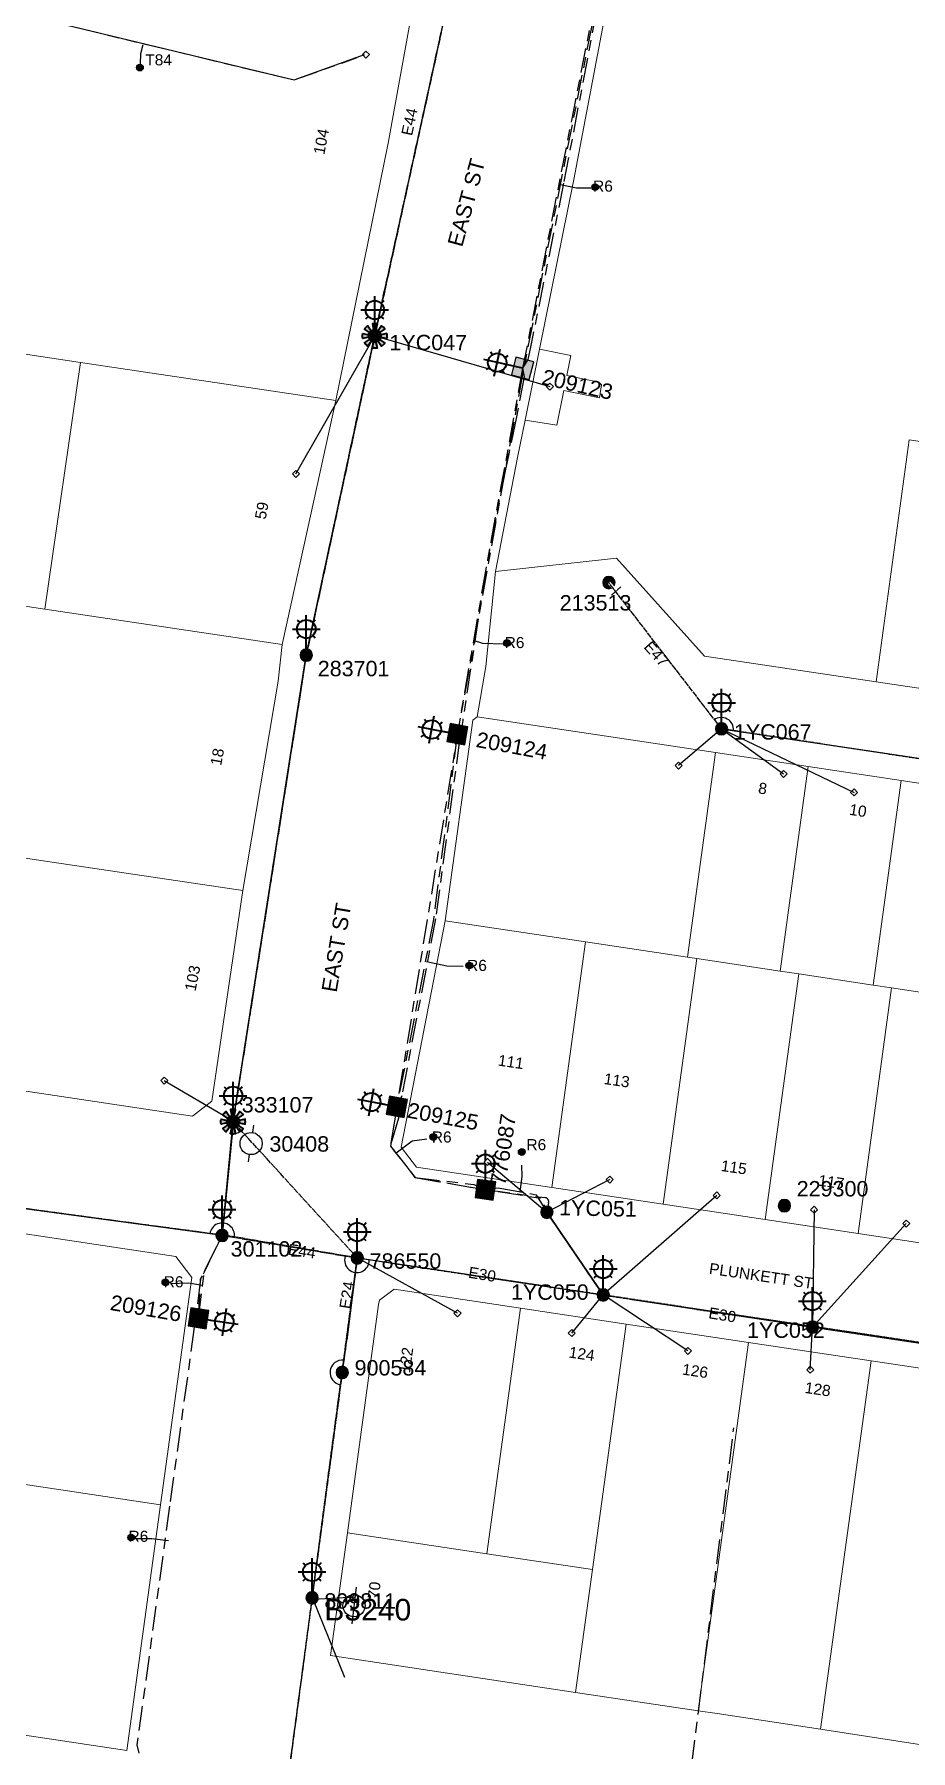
# Model space of a CAD drawing. Header units: metres. Extents: x 280709 to 281347, y 6137535 to 6138306.
# Drawn here: x 281029.3 to 281171.7, y 6137674.1 to 6137952.8 of the extents above; entities that cross this region are included whole.
import ezdxf
from ezdxf.enums import TextEntityAlignment as Align

# ---------------------------------------------------------------- set-up
doc = ezdxf.new("R2010")
doc.units = ezdxf.units.M
doc.linetypes.add('Cable Exist OH', pattern=[1, 1, 0])
doc.linetypes.add('Cable Exist UG', pattern=[8.2, 4, -1.2, 1.8, -1.2])
doc.layers.get('0').update_dxf_attribs({"color": 6})
for name, color, linetype in [('_User DUCT CONFIGS', 7, 'Continuous'), ('Equip_SP_HV_EXT', 7, 'Continuous'), ('Equip_SP_SL_EXT', 7, 'Continuous'), ('Mains_HV_EXT', 7, 'Continuous'), ('Mains_LV_EXT', 7, 'Continuous'), ('Mains_SL_EXT', 7, 'Continuous'), ('OH_Details_SP_MISC', 7, 'Continuous'), ('Services_SP_EXT', 7, 'Continuous'), ('SupportsOH_SP_TR_HV_LV_SL_EXT', 7, 'Continuous'), ('SupportsUG_SP_LV_SL_EXT', 7, 'Continuous'), ('Trench_SP_EXT', 7, 'Continuous'), ('UG_Details_SP_MISC', 7, 'Continuous')]:
    doc.layers.add(name, color=color, linetype=linetype)
for name, color, linetype, lineweight in [('Cadastre Buildings_SP_EXT', 9, 'Continuous', 5), ('Cadastre Land Parcels_SP_EXT', 9, 'Continuous', 5), ('Cadastre Road Names_SP_HV_LV_SL_EXT', 9, 'Continuous', 5), ('Cadastre Roads_SP_EXT', 9, 'Continuous', 5)]:
    doc.layers.add(name, color=color, linetype=linetype, lineweight=lineweight)
doc.styles.add('COLUMN_LABEL', font='arial.ttf')
doc.styles.add('HVSW_LABEL', font='arial.ttf')
doc.styles.add('iecARIAL', font='arial.ttf', dxfattribs={"height": 2})
doc.styles.add('POLE_LABEL', font='arial.ttf')
doc.styles.get("Standard").update_dxf_attribs({"font": 'arial.ttf'})

# ---------------------------------------------------------------- blocks, each defined once
blk = doc.blocks.new('COLUMN_EXT')
blk.add_hatch(color=256).paths.add_polyline_path([(-1.49, 1.48), (-1.49, -1.49), (1.48, -1.49), (1.48, 1.48)])
blk.add_lwpolyline([(-1.49, -1.49), (1.48, -1.49), (1.48, 1.48), (-1.49, 1.48)], close=True)
for tag, height, style, flags, p in [('ASSET_NUM', 2.5, 'COLUMN_LABEL', 8, (2, 2)), ('STRUCTURE_PLANT_NUMBER', 0.2, 'POLE_LABEL', 9, (1.81, 0.03)), ('STREET_CODE', 0.2, 'COLUMN_LABEL', 9, (1.81, -0.2))]:
    blk.add_attdef(tag, text='', height=height, dxfattribs=dict(style=style, flags=flags)).set_placement(p, align=Align.MIDDLE_LEFT)
at = {"flags": 1}
blk.add_attdef('Z', (1.81, -2.35), '', height=0.2, dxfattribs=at)
at = {"flags": 9}
for tag, p in [('COLUMN_TYPE', (1.81, -0.4)), ('OWNED_BY', (1.81, -0.6)), ('STATE', (1.81, -0.8)), ('USAGE', (1.81, -1)), ('STREETNAME', (1.81, -1.6)), ('SUBURB', (1.81, -1.8)), ('LEGEND', (1.81, -1.2)), ('LOCATION', (1.81, -1.4)), ('NOTES', (1.81, -2))]:
    blk.add_attdef(tag, text='', height=0.2, dxfattribs=at).set_placement(p, align=Align.MIDDLE_LEFT)
blk = doc.blocks.new('SL_LANTERN_EXT')
at = {"lineweight": 40}
for p, q in [((-1.46, 5.68), (-1.06, 5.28)), ((0, 1.97), (0, 6.47)), ((1.46, 5.68), (1.06, 5.28)), ((-2.25, 4.22), (2.25, 4.22)), ((-1.46, 2.76), (-1.06, 3.16)), ((1.46, 2.76), (1.06, 3.16)), ((0, 0), (0, 2.72))]:
    blk.add_line(p, q, dxfattribs=at)
blk.add_circle((0, 4.22), 1.5, dxfattribs=at)
at = {"style": 'iecARIAL', "flags": 9}
blk.add_attdef('ASSET_NUM', (1.5, 1.5), '', height=2.5, dxfattribs=at)
for tag, p, height, flags in [('OPERATING_VOLTAGE', (0.98, -1.65), 0.2, 9), ('ORIENTATION', (0.98, -1.85), 0.2, 9), ('OWNED_BY', (0.98, -2.05), 0.2, 9), ('STATE', (0.98, -2.25), 0.2, 9), ('CONSTRUCTED_VOLTAGE', (0.98, -0.65), 0.2, 9), ('CONTROL_TYPE', (0.98, -0.85), 0.2, 9), ('LANTERN_PURPOSE', (0.98, -1.05), 0.2, 9), ('LANTERN_TYPE', (0.98, -1.25), 0.2, 9), ('NO_PHASES', (0.98, -1.45), 0.2, 9), ('USAGE', (0.98, -2.45), 0.2, 9), ('CEXIST', (0.98, -2.65), 0.2, 9), ('CNEW', (0.98, -2.85), 0.2, 9), ('LNUMBER', (2.18, -3.25), 2.5, 8), ('CNUMBER', (0.98, -3.05), 0.2, 9), ('CREMOVE', (0.98, -3.25), 0.2, 9), ('CREPLACE', (0.98, -3.45), 0.2, 9), ('LKINGHEIGHT', (0.98, -3.65), 0.2, 9), ('LBRACKET', (0.98, -3.85), 0.2, 9), ('LBRACKETVOCAB', (0.98, -4.05), 0.2, 9), ('LCATEGORY', (0.98, -4.25), 0.2, 9), ('LCHARGE1', (0.98, -4.45), 0.2, 9), ('LCHARGE1PERCENT', (0.98, -4.65), 0.2, 9), ('LCHARGE2', (0.98, -4.85), 0.2, 9), ('LCHARGE2PERCENT', (0.98, -5.05), 0.2, 9), ('LCHARGE3', (0.98, -5.25), 0.2, 9), ('LCHARGE3PERCENT', (0.98, -5.45), 0.2, 9), ('LEXIST', (0.98, -5.65), 0.2, 9), ('LLAMP', (0.98, -5.85), 0.2, 9), ('LLAMPVOCAB', (0.98, -6.05), 0.2, 9), ('LMAST', (0.98, -6.25), 0.2, 9), ('LMASTVOCAB', (0.98, -6.45), 0.2, 9), ('LNEW', (0.98, -6.65), 0.2, 9), ('LANTNUMBER', (0.98, -6.85), 0.2, 9), ('LOUTREACH', (0.98, -7.25), 0.2, 9), ('LOUTREACHVOCAB', (0.98, -7.45), 0.2, 9), ('LRATECODE', (0.98, -7.65), 0.2, 9), ('LREMOVE', (0.98, -7.85), 0.2, 9), ('LREPLACE', (0.98, -8.05), 0.2, 9), ('LTYPE', (0.98, -8.25), 0.2, 9), ('LTYPEVOCAB', (0.98, -8.45), 0.2, 9), ('STREETNAME', (0.98, -9.25), 0.2, 9), ('SUBURB', (0.98, -9.45), 0.2, 1), ('LEGEND', (0.98, -8.65), 0.2, 9), ('LOCATION', (0.98, -8.85), 0.2, 9), ('NOTES', (0.98, -9.05), 0.2, 9)]:
    blk.add_attdef(tag, p, '', height=height, dxfattribs=dict(flags=flags))
blk = doc.blocks.new('SL_NIGHTWATCH_EXT')
at = {"lineweight": 40}
h = blk.add_hatch(color=256, dxfattribs=at)
h.paths.add_polyline_path([(0.39, 1.96, 0.098491), (-0.39, 1.96), (-0.2, 0.98, -0.098491), (0.19, 0.98)])
h.paths.add_polyline_path([(0.55, 0.83, -0.098491), (0.83, 0.56), (1.66, 1.11, 0.098491), (1.11, 1.66)])
h.paths.add_polyline_path([(0.98, 0.2, -0.098491), (0.98, -0.19), (1.96, -0.39, 0.098491), (1.96, 0.39)])
h.paths.add_polyline_path([(0.83, -0.55, -0.098491), (0.56, -0.83), (1.11, -1.66, 0.098491), (1.66, -1.11)])
h.paths.add_polyline_path([(-0.19, -0.98), (-0.39, -1.96, 0.098491), (0.39, -1.96), (0.2, -0.98, -0.098491)])
h.paths.add_polyline_path([(-0.83, -0.56), (-1.66, -1.11, 0.098491), (-1.11, -1.66), (-0.55, -0.83, -0.098491)])
h.paths.add_polyline_path([(-0.98, 0.19), (-1.96, 0.39, 0.098491), (-1.96, -0.39), (-0.98, -0.2, -0.098491)])
h.paths.add_polyline_path([(-1.11, 1.66, 0.098491), (-1.66, 1.11), (-0.83, 0.55, -0.098491), (-0.56, 0.83)])
for p, q in [((-1.16, 1.63), (-1.16, 1.63, 0)), ((-1.1, 1.64), (-1.1, 1.64, 0)), ((1.08, 1.63), (1.08, 1.63, 0)), ((-0.86, -0.57), (-0.86, -0.57, 0)), ((0.82, -0.57), (0.82, -0.57, 0)), ((1.13, -1.65), (1.13, -1.65, 0)), ((1.96, -0.37), (1.96, -0.37, 0))]:
    blk.add_line(p, q, dxfattribs=at)
for points in [[(-0.98, 0.19, 0.098491), (-0.98, -0.2), (-1.96, -0.39, -0.098491), (-1.96, 0.39)], [(-0.56, 0.83, 0.098491), (-0.83, 0.55), (-1.66, 1.11, -0.098491), (-1.11, 1.66)], [(-0.2, 0.98, -0.098491), (0.19, 0.98), (0.39, 1.96, 0.098491), (-0.39, 1.96)], [(0.83, 0.56), (1.66, 1.11, 0.098491), (1.11, 1.66), (0.55, 0.83, -0.098491)], [(0.98, -0.19), (1.96, -0.39, 0.098491), (1.96, 0.39), (0.98, 0.2, -0.098491)], [(-0.83, -0.56, 0.098491), (-0.55, -0.83), (-1.11, -1.66, -0.098491), (-1.66, -1.11)], [(0.2, -0.98), (0.39, -1.96, -0.098491), (-0.39, -1.96), (-0.19, -0.98, 0.098491)], [(0.56, -0.83), (1.11, -1.66, 0.098491), (1.66, -1.11), (0.83, -0.55, -0.098491)]]:
    blk.add_lwpolyline(points, format="xyb", close=True, dxfattribs=at)
blk.add_circle((0, 0), 1, dxfattribs=at)
blk = doc.blocks.new('CCP_EXT')
blk.add_wipeout([(0, 0.57), (0.57, 0), (0, -0.57), (-0.57, 0)])
blk.add_lwpolyline([(-0.57, 0), (0, 0.57), (0.57, 0), (0, -0.57), (-0.57, 0)])
at = {"flags": 1}
blk.add_attdef('Z', (0, 0), '', height=0.2, dxfattribs=at)
at = {"flags": 9}
for tag, p in [('CCP_TYPE', (0, 0)), ('CONSTRUCTED_VOLTAGE', (0, -0.2)), ('OPERATING_VOLTAGE', (0, -0.6)), ('ORIENTATION', (0, -0.8)), ('OWNED_BY', (0, -1)), ('STATE', (0, -1.8)), ('NO_PHASES', (0, -0.4)), ('USAGE', (0, -1.2)), ('LEGEND', (0, -1.4)), ('LIFE_SUPPORT', (0, -1.6)), ('NOTES', (0, -2))]:
    blk.add_attdef(tag, text='', height=0.2, dxfattribs=at).set_placement(p, align=Align.MIDDLE_LEFT)
blk = doc.blocks.new('POLE_EXT')
blk.add_hatch(color=256).paths.add_polyline_path([(-1, 0, 1), (1, 0, 1)])
blk.add_lwpolyline([(-1, 0, 1), (1, 0, 1)], format="xyb", close=True)
for tag, height, flags, p in [('pNumber', 2.5, 8, (-17.84, 2.07)), ('OWNED_BY', 0.2, 9, (1.35, -0.4)), ('SPECIAL_USE', 0.2, 9, (1.35, -0.8)), ('STATE', 0.2, 9, (1.35, -1)), ('cLV', 0.2, 9, (1.35, -1.4)), ('hDepth', 0.2, 9, (1.35, -1.6)), ('hDia', 0.2, 9, (1.35, -1.8)), ('cHV', 0.2, 9, (1.35, -2)), ('PARENT', 0.2, 9, (1.35, -0.6)), ('USAGE', 0.2, 9, (1.35, -1.2)), ('LBRACKET', 0.2, 9, (1.35, -2.2)), ('LExisting', 0.2, 9, (1.35, -2.4)), ('LANTNUMBER', 0.2, 9, (1.35, -2.6)), ('LOther', 0.2, 9, (1.35, -2.8)), ('cLinedev', 0.2, 9, (1.35, -3.4)), ('pExisting', 0.2, 9, (1.35, -3.8)), ('pFooting', 0.2, 9, (1.35, -4.4)), ('pNew', 0.2, 9, (1.35, -4.6)), ('pRelocate', 0.2, 9, (1.35, -5)), ('pRemove', 0.2, 9, (1.35, -5.2)), ('pReplace', 0.2, 9, (1.35, -5.4)), ('pStay', 0.2, 9, (1.35, -5.6)), ('LRemove', 0.2, 9, (1.35, -3)), ('LEGEND', 0.2, 9, (1.35, -3.2)), ('LOCATION', 0.2, 9, (1.35, -3.6)), ('PFNUMBER', 0.2, 9, (1.35, -4)), ('NEWPFNUMBER', 0.2, 9, (1.35, -4.2)), ('pType', 0.2, 9, (1.35, -5.8)), ('cspan', 0.2, 9, (1.35, -6)), ('STREETNAME', 0.2, 9, (1.35, -6.2)), ('SUBURB', 0.2, 9, (1.35, -6.4)), ('OPERATED_BY', 0.2, 9, (1.36, -7.01)), ('NOTES', 0.2, 9, (1.35, -6.6)), ('MAINTAINED_BY', 0.2, 9, (1.36, -6.81))]:
    blk.add_attdef(tag, text='', height=height, dxfattribs=dict(flags=flags)).set_placement(p, align=Align.MIDDLE_LEFT)
at = {"style": 'POLE_LABEL'}
for tag, height, flags, p in [('ASSET_NUM', 2.5, 8, (2, 2)), ('STRUCTURE_PLANT_NUMBER', 0.2, 9, (1.35, 0.03)), ('STREET_CODE', 0.2, 9, (1.35, -0.2))]:
    blk.add_attdef(tag, text='', height=height, dxfattribs=dict(at, flags=flags)).set_placement(p, align=Align.MIDDLE_LEFT)
at = {"flags": 1}
blk.add_attdef('Z', (1.35, -7.33), '', height=0.2, dxfattribs=at)
blk = doc.blocks.new('*U73')
for p, q in [((-4.19, -3.25), (-2.99, -3.26)), ((0.61, -3.3), (1.81, -3.31))]:
    blk.add_line(p, q)
blk.add_circle((-1.19, -3.28), 1.8)
for tag, height, flags, p in [('ASSET_NUM', 2.5, 8, (2, 2)), ('STREET_CODE', 0.2, 9, (1.5, 0)), ('ACTUAL_STATUS', 0.2, 9, (1.5, -0.2)), ('CONSTRUCTED_VOLTAGE', 0.2, 9, (1.5, -0.4)), ('OPERATING_VOLTAGE', 0.2, 9, (1.5, -0.8)), ('ORIENTATION', 0.2, 9, (1.5, -1)), ('OWNED_BY', 0.2, 9, (1.5, -1.2)), ('STATE', 0.2, 9, (1.5, -1.4)), ('SWITCH_TYPE', 0.2, 9, (1.5, -1.6)), ('STREETNAME', 0.2, 9, (1.5, -2.4)), ('SUBURB', 0.2, 9, (1.5, -2.6)), ('NO_PHASES', 0.2, 9, (1.5, -0.6)), ('USAGE', 0.2, 9, (1.5, -1.8)), ('LEGEND', 0.2, 9, (1.5, -2)), ('LOCATION', 0.2, 9, (1.5, -2.2)), ('NOTES', 0.2, 9, (1.5, -2.8)), ('OPERATED_BY', 0.2, 9, (1.5, -3.2)), ('Z', 0.2, 1, (1.5, -3.6)), ('MAINTAINED_BY', 0.2, 9, (1.5, -3)), ('LABEL_ALIGNMENT', 0.2, 9, (1.5, -3.4))]:
    blk.add_attdef(tag, text='', height=height, dxfattribs=dict(flags=flags)).set_placement(p, align=Align.MIDDLE_LEFT)
blk = doc.blocks.new('HV_ABS_CLOSED_EXT')
blk.add_line((-3, 6.87), (3, 6.87))
blk.add_circle((0, 6.87), 1.8)
at = {"style": 'HVSW_LABEL'}
for tag, height, flags, p in [('ASSET_NUM', 3.5, 8, (2, 2)), ('STREET_CODE', 0.2, 9, (0, -0.2))]:
    blk.add_attdef(tag, text='', height=height, dxfattribs=dict(at, flags=flags)).set_placement(p, align=Align.MIDDLE_LEFT)
at = {"flags": 1}
blk.add_attdef('Z', (0, 0), '', height=0.2, dxfattribs=at)
at = {"flags": 9}
for tag, p in [('ACTUAL_STATUS', (0, -0.4)), ('CONSTRUCTED_VOLTAGE', (0, -0.6)), ('OPERATING_VOLTAGE', (0, -1)), ('ORIENTATION', (0, -1.2)), ('OWNED_BY', (0, -1.4)), ('STATE', (0, -1.6)), ('SWITCH_TYPE', (0, -1.8)), ('STREETNAME', (0, -2.6)), ('SUBURB', (0, -2.8)), ('NO_PHASES', (0, -0.8)), ('USAGE', (0, -2)), ('LEGEND', (0, -2.2)), ('LOCATION', (0, -2.4)), ('NOTES', (0, -3))]:
    blk.add_attdef(tag, text='', height=0.2, dxfattribs=at).set_placement(p, align=Align.MIDDLE_LEFT)
blk = doc.blocks.new('End Shackle_EXT')
blk.add_wipeout([(0, 0.25), (1.81, 0.25), (1.82, -0.25), (0, -0.25)])
blk.add_line((1.81, -1), (1.81, 1))
at = {"flags": 1}
blk.add_attdef('Z', (0, 0), '', height=0.2, dxfattribs=at)
at = {"flags": 9}
for tag, p in [('CONNECTOR_TYPE', (0, 0)), ('CONSTRUCTED_VOLTAGE', (0, -0.2)), ('OPERATING_VOLTAGE', (0, -0.6)), ('ORIENTATION', (0, -0.8)), ('OWNED_BY', (0, -1)), ('STATE', (0, -1.2)), ('NO_PHASES', (0, -0.4)), ('USAGE', (0, -1.4)), ('NOTES', (0, -1.6))]:
    blk.add_attdef(tag, text='', height=0.2, dxfattribs=at).set_placement(p, align=Align.MIDDLE_LEFT)
blk = doc.blocks.new('CABLE_LARGE_EXT')
h = blk.add_hatch(color=256)
edge = h.paths.add_edge_path()
edge.add_arc((0, 0.55), 0.55, 0, 360)
blk.add_circle((0, 0.55), 0.55)
at = {"flags": 1}
blk.add_attdef('Z', (0, 0), '', height=0.2, dxfattribs=at)
at = {"flags": 9}
for tag, p in [('COND_CODE', (0, 0)), ('STATE', (0, -0.4)), ('XSECT_SIZE', (0, -0.6)), ('FB_REFERENCE', (0, -0.2)), ('NOTES', (0, -0.8))]:
    blk.add_attdef(tag, text='', height=0.2, dxfattribs=at).set_placement(p, align=Align.MIDDLE_LEFT)

msp = doc.modelspace()

# ---------------------------------------------------------------- linework, layer by layer
at = {"layer": '_User DUCT CONFIGS'}
for points in [[(281046.56, 6137947.99), (281046.6, 6137949.68), (281047, 6137951.12)], [(281119.72, 6137927.77), (281117.38, 6137927.77), (281114.52, 6137928.4)], [(281105.37, 6137853.78), (281102.19, 6137853.88), (281100.65, 6137854.34)], [(281099, 6137801.43), (281096.35, 6137801.48), (281093.04, 6137802.18)], [(281093.1, 6137773.4), (281090.67, 6137773.05), (281088.08, 6137771.11)], [(281108.48, 6137769.17), (281108.5, 6137767.31), (281108.16, 6137764.84)], [(281051.46, 6137749.96), (281054.29, 6137750.08), (281056.67, 6137749.67)], [(281045.73, 6137708.54), (281048.38, 6137708.57), (281051.09, 6137708.21)]]:
    msp.add_lwpolyline(points, dxfattribs=at)
at = {"layer": 'Cadastre Land Parcels_SP_EXT', "linetype": 'Continuous'}
for points in [[(281086.77, 6137935.1), (281093.08, 6137969.87), (281090.65, 6137973.27), (281011.55, 6137985.14), (281008.11, 6137982.58), (280997.01, 6137905.48), (281036.79, 6137899.51), (281078.29, 6137893.3), (281086.77, 6137935.1)], [(281036.79, 6137899.51), (280997.01, 6137905.48), (280991.25, 6137865.43), (281031.03, 6137859.46), (281036.79, 6137899.51)], [(281109.04, 6137890.1), (281114.19, 6137889.33), (281115.33, 6137894.95), (281121.14, 6137893.74), (281121.43, 6137895.89), (281121.03, 6137896.31), (281115.83, 6137897.4), (281116.49, 6137900.64), (281111.39, 6137901.67), (281109.04, 6137890.1)], [(281073.69, 6137872.36), (281078.29, 6137893.3), (281036.79, 6137899.51), (281031.03, 6137859.46), (281069.6, 6137853.68), (281073.69, 6137872.36)], [(281191.74, 6137877.71), (281192.57, 6137883.75), (281171.46, 6137886.92), (281166.1, 6137847.65), (281187.2, 6137844.48), (281191.74, 6137877.71)], [(281068.93, 6137847.75), (281069.6, 6137853.68), (281031.03, 6137859.46), (280991.25, 6137865.43), (280985.48, 6137825.39), (281000.57, 6137823.13), (281015.66, 6137820.86), (281030.75, 6137818.6), (281063.2, 6137813.74), (281068.93, 6137847.75)], [(281155.03, 6137833.89), (281139.97, 6137836.15), (281135.43, 6137802.92), (281136.93, 6137802.7), (281150.49, 6137800.67), (281155.03, 6137833.89)], [(281170.11, 6137831.63), (281155.03, 6137833.89), (281150.49, 6137800.67), (281153.51, 6137800.21), (281165.57, 6137798.41), (281170.11, 6137831.63)], [(281185.18, 6137829.37), (281170.11, 6137831.63), (281165.57, 6137798.41), (281168.59, 6137797.95), (281180.64, 6137796.14), (281185.18, 6137829.37)], [(281058.16, 6137779.56), (281063.2, 6137813.74), (281030.75, 6137818.6), (281015.66, 6137820.86), (281000.57, 6137823.13), (280995.08, 6137786.1), (281054.99, 6137777.12), (281058.16, 6137779.56)], [(281118.84, 6137805.41), (281096.07, 6137808.82), (281088.93, 6137772.09), (281091.38, 6137768.83), (281113.39, 6137765.53), (281118.84, 6137805.41)], [(281135.43, 6137802.92), (281118.84, 6137805.41), (281113.39, 6137765.53), (281131.48, 6137762.82), (281136.93, 6137802.7), (281135.43, 6137802.92)], [(281150.49, 6137800.67), (281136.93, 6137802.7), (281131.48, 6137762.82), (281148.06, 6137760.33), (281153.51, 6137800.21), (281150.49, 6137800.67)], [(281165.57, 6137798.41), (281153.51, 6137800.21), (281148.06, 6137760.33), (281163.14, 6137758.07), (281168.59, 6137797.95), (281165.57, 6137798.41)], [(281183.66, 6137795.69), (281180.64, 6137796.14), (281168.59, 6137797.95), (281163.14, 6137758.07), (281178.21, 6137755.81), (281183.66, 6137795.69)], [(281054.88, 6137750.94), (281052.32, 6137754.36), (280979.62, 6137765.25), (280961.53, 6137767.96), (280955.87, 6137728.12), (281049.81, 6137714.02), (281054.88, 6137750.94)], [(281108.28, 6137745.95), (281087.78, 6137749.02), (281085.38, 6137747.23), (281085.23, 6137746.55), (281080.19, 6137709.47), (281102.8, 6137706.08), (281108.28, 6137745.95)], [(281125.46, 6137743.37), (281108.28, 6137745.95), (281102.8, 6137706.08), (281119.98, 6137703.51), (281125.46, 6137743.37)], [(281145.36, 6137740.39), (281125.46, 6137743.37), (281119.98, 6137703.51), (281117.24, 6137683.57), (281137.14, 6137680.59), (281145.36, 6137740.39)], [(281165.26, 6137737.4), (281145.36, 6137740.39), (281137.14, 6137680.59), (281140.22, 6137680.13), (281157.04, 6137677.61), (281165.26, 6137737.4)], [(281185.16, 6137734.42), (281165.26, 6137737.4), (281157.04, 6137677.61), (281176.95, 6137674.5), (281185.16, 6137734.42)], [(281049.81, 6137714.02), (280955.87, 6137728.12), (280950.2, 6137688.23), (281044.33, 6137674.13), (281049.81, 6137714.02)], [(281119.98, 6137703.51), (281102.8, 6137706.08), (281080.19, 6137709.47), (281077.45, 6137689.54), (281117.24, 6137683.57), (281119.98, 6137703.51)]]:
    msp.add_lwpolyline(points, close=True, dxfattribs=at)
msp.add_lwpolyline([(281123.23, 6137962.3), (281116.98, 6137929.21), (281111.39, 6137901.67), (281116.49, 6137900.64), (281115.83, 6137897.4), (281121.03, 6137896.31), (281121.43, 6137895.89), (281121.14, 6137893.74), (281115.33, 6137894.95), (281114.19, 6137889.33), (281109.04, 6137890.1), (281107.81, 6137884.05), (281104.22, 6137865.58), (281123.88, 6137867.7), (281138.2, 6137851.83), (281166.1, 6137847.65), (281171.46, 6137886.92), (281192.57, 6137883.75)], dxfattribs=at)
at = {"layer": 'Mains_HV_EXT', "linetype": 'Cable Exist OH'}
for points in [[(281059.91, 6137757.86), (281061.68, 6137776.43)], [(281012.05, 6137764.26), (281059.91, 6137757.86)], [(281057.34, 6137549.24), (281061.45, 6137603.24), (281067.79, 6137649.02), (281074.42, 6137698.49)]]:
    msp.add_lwpolyline(points, dxfattribs=at)
at = {"layer": 'Mains_HV_EXT', "linetype": 'Continuous'}
msp.add_lwpolyline([(281061.69, 6137774.3, 0.222739), (281063.13, 6137774.94)], format="xyb", dxfattribs=at)
at = {"layer": 'Mains_LV_EXT', "linetype": 'Continuous'}
for points in [[(281142.89, 6137839.72, 0.645266), (281139.74, 6137841.46)], [(281061.8, 6137757.48, 1.012739), (281057.84, 6137758.03)], [(281079.81, 6137754.34, 1.167167), (281083.73, 6137753.75)], [(281079.6, 6137737.51, 0.993603), (281079.08, 6137733.53)]]:
    msp.add_lwpolyline(points, format="xyb", dxfattribs=at)
at = {"layer": 'Mains_LV_EXT', "linetype": 'Cable Exist OH'}
for points in [[(281059.82, 6137757.77), (281061.66, 6137776.29)], [(281059.82, 6137757.77), (281012.05, 6137764.26)], [(281059.82, 6137757.77), (281081.78, 6137754.1)], [(281079.34, 6137735.52), (281081.78, 6137754.1)], [(281081.78, 6137754.1), (281121.73, 6137748.09)], [(281121.73, 6137748.09), (281155.85, 6137742.86)], [(281079.34, 6137735.52), (281074.44, 6137698.91)], [(281074.44, 6137698.91), (281067.79, 6137649.02)]]:
    msp.add_lwpolyline(points, dxfattribs=at)
at = {"layer": 'Mains_SL_EXT', "linetype": 'Cable Exist UG'}
for points in [[(281120.46, 6137958.52), (281120.7, 6137956.95), (281120.7, 6137956.95), (281115.3, 6137928.58), (281109.92, 6137901.99), (281109.5, 6137899.98), (281108.63, 6137898.55)], [(281108.63, 6137898.55), (281108.91, 6137897.18), (281108.91, 6137897.18), (281107.57, 6137890.42), (281106.33, 6137884.41), (281105.85, 6137882.19), (281102.66, 6137865.96), (281098.9, 6137841.37), (281098.9, 6137841.37), (281098.71, 6137840.04), (281098.03, 6137839.14)], [(281098.03, 6137839.14), (281098.41, 6137838.27), (281098.41, 6137838.27), (281094.5, 6137809.15), (281088.99, 6137780.42), (281088.2, 6137778.63)], [(281102.59, 6137765.19), (281104.68, 6137765.51), (281110.83, 6137764.36), (281112.58, 6137761.53)], [(281059.82, 6137757.77), (281056.33, 6137750.64), (281056.33, 6137750.64), (281055.64, 6137745.44), (281056, 6137744.3)], [(281056, 6137744.3), (281055.29, 6137742.88), (281055.29, 6137742.88), (281051.29, 6137713.82), (281045.97, 6137675.04), (281046.3, 6137673.72)]]:
    msp.add_lwpolyline(points, dxfattribs=at)
at = {"layer": 'Mains_SL_EXT', "linetype": 'Cable Exist OH'}
for points in [[(281073.5, 6137851.99), (281061.6, 6137776.22)], [(281061.66, 6137776.29), (281059.82, 6137757.77)], [(281059.82, 6137757.77), (281012.04, 6137764.2), (280973.37, 6137769.98)], [(281121.73, 6137748.09), (281112.58, 6137761.53)], [(281155.72, 6137742.88), (281121.73, 6137748.09)], [(281074.44, 6137698.91), (281067.79, 6137649.02), (281061.46, 6137603.26)]]:
    msp.add_lwpolyline(points, dxfattribs=at)
at = {"layer": 'OH_Details_SP_MISC', "color": 7, "linetype": 'Continuous', "flags": 128}
for points in [[(281059.82, 6137757.77), (281012.04, 6137764.2), (280973.37, 6137769.98), (280942.82, 6137774.54)], [(281112.58, 6137761.53), (281121.73, 6137748.09), (281130.13, 6137746.82)], [(281081.78, 6137754.1), (281080.07, 6137740.79)]]:
    msp.add_lwpolyline(points, dxfattribs=at)
at = {"layer": 'Services_SP_EXT'}
msp.add_lwpolyline([(281121.73, 6137748.09), (281112.58, 6137761.53)], dxfattribs=at)
at = {"layer": 'Trench_SP_EXT', "linetype": 'Cable Exist UG'}
for points in [[(281120.46, 6137958.52), (281108.63, 6137898.55)], [(281108.63, 6137898.55), (281102.66, 6137865.96), (281098.03, 6137839.14)], [(281098.03, 6137839.14), (281094.16, 6137809.06), (281088.2, 6137778.63)], [(281056, 6137744.3), (281056.94, 6137751.89), (281059.82, 6137757.77)], [(281134.11, 6137655.59), (281142.95, 6137726.54)]]:
    msp.add_lwpolyline(points, dxfattribs=at)
msp.add_lwpolyline([(281102.59, 6137765.19), (281112.32, 6137763.89), (281112.32, 6137763.89, -0.494006), (281112.83, 6137763.03), (281112.83, 6137763.03), (281112.58, 6137761.53)], format="xyb", dxfattribs=at)
at = {"layer": 'UG_Details_SP_MISC', "color": 7, "linetype": 'Cable Exist UG', "flags": 128}
msp.add_lwpolyline([(281056, 6137744.3), (281056.33, 6137750.64), (281059.82, 6137757.77)], dxfattribs=at)

# ---------------------------------------------------------------- block references
at = {"layer": '_User DUCT CONFIGS'}
for p in [(281046.47, 6137946.82), (281120.44, 6137927.41), (281106.1, 6137853.39), (281099.98, 6137801.03), (281094.14, 6137773.2), (281108.5, 6137770.76), (281050.61, 6137749.59), (281045.06, 6137708.17)]:
    msp.add_blockref('CABLE_LARGE_EXT', p, dxfattribs=at)
at = {"layer": 'Equip_SP_HV_EXT'}
ref = msp.add_blockref('*U73', (281061.45, 6137774.31), dxfattribs=dict(at, rotation=82.05121616177799))
ref.add_attrib('ASSET_NUM', '30408', dxfattribs={"layer": '0', "height": 2.5}).set_placement((281077.21, 6137770.61), align=Align.BOTTOM_RIGHT)
at = {"layer": 'Equip_SP_SL_EXT'}
for name, p in [('SL_LANTERN_EXT', (281084.62, 6137903.8)), ('SL_NIGHTWATCH_EXT', (281084.62, 6137903.8)), ('SL_LANTERN_EXT', (281073.5, 6137851.99)), ('SL_LANTERN_EXT', (281140.96, 6137840.01)), ('SL_LANTERN_EXT', (281061.6, 6137776.22)), ('SL_NIGHTWATCH_EXT', (281061.6, 6137776.22)), ('SL_LANTERN_EXT', (281102.59, 6137765.19)), ('SL_LANTERN_EXT', (281059.82, 6137757.77)), ('SL_LANTERN_EXT', (281081.78, 6137754.1)), ('SL_LANTERN_EXT', (281121.73, 6137748.09)), ('SL_LANTERN_EXT', (281155.72, 6137742.88)), ('SL_LANTERN_EXT', (281074.44, 6137698.91))]:
    msp.add_blockref(name, p, dxfattribs=at)
for p, rotation in [((281108.63, 6137898.55), 77.27909224926472), ((281098.03, 6137839.14), 79.58001800900216), ((281088.2, 6137778.63), 79.29790443197571), ((281056, 6137744.3), 261.6884755932077)]:
    msp.add_blockref('SL_LANTERN_EXT', p, dxfattribs=dict(at, rotation=rotation))
at = {"layer": 'SupportsOH_SP_TR_HV_LV_SL_EXT'}
ref = msp.add_blockref('POLE_EXT', (281084.62, 6137903.8), dxfattribs=at)
ref.add_attrib('ASSET_NUM', '1YC047', dxfattribs={"layer": '0', "height": 2.5, "style": 'POLE_LABEL'}).set_placement((281099.62, 6137902.73), align=Align.MIDDLE_RIGHT)
ref = msp.add_blockref('POLE_EXT', (281122.65, 6137863.75), dxfattribs=at)
ref.add_attrib('ASSET_NUM', '213513', dxfattribs={"layer": '0', "height": 2.5, "style": 'POLE_LABEL'}).set_placement((281114.66, 6137858.47), align=Align.BOTTOM_LEFT)
ref = msp.add_blockref('POLE_EXT', (281073.5, 6137851.99), dxfattribs=at)
ref.add_attrib('ASSET_NUM', '283701', dxfattribs={"layer": '0', "height": 2.5, "style": 'POLE_LABEL'}).set_placement((281087.01, 6137849.8), align=Align.MIDDLE_RIGHT)
ref = msp.add_blockref('POLE_EXT', (281140.96, 6137840.01), dxfattribs=at)
ref.add_attrib('ASSET_NUM', '1YC067', dxfattribs={"layer": '0', "height": 2.5, "style": 'POLE_LABEL'}).set_placement((281142.96, 6137840.76), align=Align.TOP_LEFT)
ref = msp.add_blockref('POLE_EXT', (281061.6, 6137776.22), dxfattribs=at)
ref.add_attrib('ASSET_NUM', '333107', dxfattribs={"layer": '0', "height": 2.5, "rotation": 359.9514, "style": 'POLE_LABEL'}).set_placement((281074.66, 6137778.96), align=Align.MIDDLE_RIGHT)
ref = msp.add_blockref('POLE_EXT', (281112.58, 6137761.53), dxfattribs=at)
ref.add_attrib('ASSET_NUM', '1YC051', dxfattribs={"layer": '0', "height": 2.5, "rotation": 358.8532, "style": 'POLE_LABEL'}).set_placement((281114.58, 6137762.28), align=Align.MIDDLE_LEFT)
ref = msp.add_blockref('POLE_EXT', (281059.82, 6137757.77), dxfattribs=at)
ref.add_attrib('ASSET_NUM', '301102', dxfattribs={"layer": '0', "height": 2.5, "style": 'POLE_LABEL'}).set_placement((281072.85, 6137756.82), align=Align.TOP_RIGHT)
ref = msp.add_blockref('POLE_EXT', (281081.78, 6137754.1), dxfattribs=at)
ref.add_attrib('ASSET_NUM', '786550', dxfattribs={"layer": '0', "height": 2.5, "style": 'POLE_LABEL'}).set_placement((281083.78, 6137754.85), align=Align.TOP_LEFT)
ref = msp.add_blockref('POLE_EXT', (281121.73, 6137748.09), dxfattribs=at)
ref.add_attrib('ASSET_NUM', '1YC050', dxfattribs={"layer": '0', "height": 2.5, "style": 'POLE_LABEL'}).set_placement((281119.37, 6137749.81), align=Align.TOP_RIGHT)
ref = msp.add_blockref('POLE_EXT', (281155.72, 6137742.88), dxfattribs=at)
ref.add_attrib('ASSET_NUM', '1YC052', dxfattribs={"layer": '0', "height": 2.5, "style": 'POLE_LABEL'}).set_placement((281157.72, 6137743.63), align=Align.TOP_RIGHT)
ref = msp.add_blockref('POLE_EXT', (281079.34, 6137735.52), dxfattribs=at)
ref.add_attrib('ASSET_NUM', '900584', dxfattribs={"layer": '0', "height": 2.5, "style": 'POLE_LABEL'}).set_placement((281081.34, 6137736.27), align=Align.MIDDLE_LEFT)
at = {"layer": 'SupportsUG_SP_LV_SL_EXT'}
ref = msp.add_blockref('COLUMN_EXT', (281108.63, 6137898.55), dxfattribs=dict(at, rotation=75.64743580326066))
ref.add_attrib('ASSET_NUM', '209123', dxfattribs={"layer": '0', "height": 2.5, "rotation": 347.1255, "style": 'COLUMN_LABEL'}).set_placement((281112.15, 6137898.44), align=Align.TOP_LEFT)
ref = msp.add_blockref('COLUMN_EXT', (281098.03, 6137839.14), dxfattribs=dict(at, rotation=79.54400359026644))
ref.add_attrib('ASSET_NUM', '209124', dxfattribs={"layer": '0', "height": 2.5, "rotation": 349.5081, "style": 'COLUMN_LABEL'}).set_placement((281101.39, 6137839.55), align=Align.TOP_LEFT)
ref = msp.add_blockref('COLUMN_EXT', (281088.2, 6137778.63), dxfattribs=dict(at, rotation=79.54400362306312))
ref.add_attrib('ASSET_NUM', '209125', dxfattribs={"layer": '0', "height": 2.5, "rotation": 349.5079, "style": 'COLUMN_LABEL'}).set_placement((281090.2, 6137779.38), align=Align.TOP_LEFT)
ref = msp.add_blockref('COLUMN_EXT', (281102.59, 6137765.19), dxfattribs=dict(at, rotation=352.0180764494881))
ref.add_attrib('ASSET_NUM', '776087', dxfattribs={"layer": '0', "height": 2.5, "rotation": 81.2899, "style": 'COLUMN_LABEL'}).set_placement((281104.59, 6137765.94), align=Align.MIDDLE_LEFT)
ref = msp.add_blockref('COLUMN_EXT', (281056, 6137744.3), dxfattribs=dict(at, rotation=261.2534305489283))
ref.add_attrib('ASSET_NUM', '209126', dxfattribs={"layer": '0', "height": 2.5, "rotation": 350.3616, "style": 'COLUMN_LABEL'}).set_placement((281053.4, 6137746.19), align=Align.TOP_RIGHT)

# ---------------------------------------------------------------- texts
at = {"layer": '_User DUCT CONFIGS'}
for s, p in [('T84', (281047.34, 6137947.73)), ('R6', (281120.09, 6137927.23)), ('R6', (281105.72, 6137853.12)), ('R6', (281099.62, 6137800.7)), ('R6', (281093.89, 6137772.84)), ('R6', (281109.26, 6137771.6)), ('R6', (281050.33, 6137749.33)), ('R6', (281044.62, 6137708.01))]:
    msp.add_text(s, height=1.8, dxfattribs=at).set_placement(p)
at = {"layer": 'Cadastre Land Parcels_SP_EXT'}
for s, rotation, p in [('104', 79.1666, (281076.41, 6137933.13)), ('59', 79.716, (281066.89, 6137873.92)), ('18', 79.7159, (281059.66, 6137833.92)), ('8', 351.3714, (281146.82, 6137829.55)), ('10', 351.372, (281161.61, 6137826.07)), ('103', 78.6901, (281055.49, 6137797.3)), ('111', 351.7, (281104.54, 6137785.35)), ('113', 351.6988, (281121.74, 6137782.36)), ('115', 351.6986, (281140.76, 6137768.24)), ('117', 351.6984, (281156.58, 6137765.86)), ('122', 82.3505, (281090.33, 6137735.31)), ('124', 351.6992, (281116.05, 6137737.95)), ('126', 351.6989, (281134.47, 6137735.18)), ('128', 351.6998, (281154.39, 6137732.2)), ('70', 82.3504, (281085.23, 6137698.64))]:
    msp.add_text(s, height=1.8, rotation=rotation, dxfattribs=at).set_placement(p)
at = {"layer": 'Cadastre Road Names_SP_HV_LV_SL_EXT'}
for rotation, p in [(74.9221, (281098.81, 6137918.11)), (80.5655, (281078.42, 6137797.11))]:
    msp.add_text('EAST ST', height=2.5, rotation=rotation, dxfattribs=at).set_placement(p)
at = {"layer": 'Cadastre Roads_SP_EXT'}
msp.add_text('PLUNKETT ST', height=1.8, rotation=351.6989, dxfattribs=at).set_placement((281138.84, 6137751.53))
at = {"layer": 'Mains_LV_EXT'}
for s, rotation, p in [('E44', 78.0538, (281090.67, 6137936.2)), ('E47', 311.5639, (281128.21, 6137853.24)), ('E44', 351.8337, (281070.45, 6137754.63)), ('E30', 350.5449, (281099.72, 6137750.92)), ('E24', 81.0928, (281080.63, 6137745.73)), ('E30', 350.5512, (281138.74, 6137744.33))]:
    msp.add_text(s, height=1.8, rotation=rotation, dxfattribs=at).set_placement(p)

# ---------------------------------------------------------------- next in the draw order: block references
at = {"layer": 'Services_SP_EXT'}
for p in [(281083.18, 6137949.48), (281113.06, 6137895.57), (281071.8, 6137881.41), (281133.97, 6137834.05), (281151.03, 6137832.7), (281162.49, 6137829.7), (281050.42, 6137782.9), (281102.96, 6137769.67), (281122.8, 6137766.83), (281140.17, 6137764.26), (281155.98, 6137761.94), (281170.95, 6137759.69), (281098.06, 6137745.13), (281116.62, 6137741.91), (281135.49, 6137739.01), (281155.37, 6137735.96), (281081.45, 6137699)]:
    msp.add_blockref('CCP_EXT', p, dxfattribs=at)

# ---------------------------------------------------------------- next in the draw order: linework, layer by layer
at = {"layer": 'Cadastre Buildings_SP_EXT', "linetype": 'Continuous'}
msp.add_lwpolyline([(281139.97, 6137836.15), (281101.25, 6137841.96), (281100.55, 6137841.43), (281096.07, 6137808.82), (281118.84, 6137805.41), (281135.43, 6137802.92), (281139.97, 6137836.15)], close=True, dxfattribs=at)
at = {"layer": 'Cadastre Roads_SP_EXT', "linetype": 'Continuous'}
msp.add_lwpolyline([(281187.2, 6137844.48), (281166.1, 6137847.65), (281166.1, 6137847.65), (281138.2, 6137851.83), (281123.88, 6137867.7), (281104.22, 6137865.58), (281102.64, 6137850.15), (281101.25, 6137841.96), (281139.97, 6137836.15), (281155.03, 6137833.89), (281170.11, 6137831.63), (281185.18, 6137829.37)], dxfattribs=at)
at = {"layer": 'Mains_HV_EXT', "linetype": 'Cable Exist OH'}
for points in [[(281061.6, 6137776.22), (281073.5, 6137851.99), (281084.59, 6137903.79), (281098.76, 6137968.15), (281103.07, 6137999.76), (281110.02, 6138050.27)], [(281074.44, 6137698.91), (281081.78, 6137754.1), (281061.6, 6137776.22)], [(281244.29, 6137729.75), (281121.73, 6137748.09), (281081.96, 6137754.07), (281059.91, 6137757.86)]]:
    msp.add_lwpolyline(points, dxfattribs=at)
at = {"layer": 'Mains_LV_EXT', "linetype": 'Cable Exist OH'}
for points in [[(281084.62, 6137903.8), (281098.7, 6137968.1), (281102.63, 6137999.53), (281110.02, 6138050.27)], [(281061.6, 6137776.22), (281073.5, 6137851.99), (281084.62, 6137903.8)], [(281186.35, 6137833.19), (281140.96, 6137840.01)], [(281155.85, 6137742.86), (281190.98, 6137737.62)]]:
    msp.add_lwpolyline(points, dxfattribs=at)
at = {"layer": 'Mains_SL_EXT', "linetype": 'Cable Exist OH'}
for points in [[(281098.7, 6137968.1), (281084.62, 6137903.8)], [(281084.62, 6137903.8), (281073.5, 6137851.99)], [(281140.96, 6137840.01), (281186.35, 6137833.19), (281216.5, 6137828.68)], [(281081.78, 6137754.1), (281079.34, 6137735.52), (281074.44, 6137698.91)], [(281190.98, 6137737.62), (281155.72, 6137742.88)]]:
    msp.add_lwpolyline(points, dxfattribs=at)
at = {"layer": 'Mains_SL_EXT', "linetype": 'Cable Exist UG'}
msp.add_lwpolyline([(281088.2, 6137778.63), (281088.45, 6137776.79), (281087.17, 6137772.27), (281091.18, 6137767.17), (281100.72, 6137766.01), (281102.59, 6137765.19)], dxfattribs=at)
at = {"layer": 'OH_Details_SP_MISC', "color": 7, "linetype": 'Continuous', "flags": 128}
msp.add_lwpolyline([(281059.82, 6137757.77), (281061.61, 6137776.31), (281073.5, 6137851.99), (281084.62, 6137903.8), (281098.7, 6137968.1), (281100.05, 6137978.46)], dxfattribs=at)
at = {"layer": 'Services_SP_EXT'}
for points in [[(281012.22, 6137965.29), (281031.28, 6137955.06), (281071.52, 6137945.36), (281082.96, 6137949.51)], [(281071.8, 6137881.41), (281084.62, 6137903.8)], [(281084.62, 6137903.8), (281113.06, 6137895.57)], [(281140.96, 6137840.01), (281133.97, 6137834.05)], [(281140.96, 6137840.01), (281151.03, 6137832.7)], [(281140.96, 6137840.01), (281162.49, 6137829.7)], [(281050.42, 6137782.9), (281061.66, 6137776.29)], [(281102.96, 6137769.67), (281112.58, 6137761.53)], [(281122.8, 6137766.83), (281112.58, 6137761.53)], [(281140.17, 6137764.26), (281121.73, 6137748.09)], [(281155.98, 6137761.94), (281155.72, 6137742.88)], [(281170.95, 6137759.69), (281155.72, 6137742.88)], [(281098.06, 6137745.13), (281081.78, 6137754.1)], [(281116.62, 6137741.91), (281121.73, 6137748.09)], [(281135.49, 6137739.01), (281121.73, 6137748.09)], [(281155.37, 6137735.96), (281155.72, 6137742.88)], [(281081.45, 6137699), (281074.62, 6137698.62)], [(281079.77, 6137685.98), (281074.65, 6137698.52)]]:
    msp.add_lwpolyline(points, dxfattribs=at)
at = {"layer": 'Trench_SP_EXT', "linetype": 'Cable Exist UG'}
for points in [[(281012.3, 6137965.21), (281031.2, 6137955.09), (281071.52, 6137945.36), (281081.74, 6137948.99)], [(281088.2, 6137778.63), (281087.17, 6137772.27), (281091.18, 6137767.17), (281102.59, 6137765.19)]]:
    msp.add_lwpolyline(points, dxfattribs=at)

# ---------------------------------------------------------------- next in the draw order: block references
at = {"layer": 'Equip_SP_HV_EXT'}
ref = msp.add_blockref('HV_ABS_CLOSED_EXT', (281074.42, 6137698.49), dxfattribs=dict(at, rotation=263.0432034025665))
ref.add_attrib('ASSET_NUM', 'B3240', dxfattribs={"layer": '0', "height": 3.5, "style": 'HVSW_LABEL'}).set_placement((281076.42, 6137698.74), align=Align.TOP_LEFT)
at = {"layer": 'SupportsOH_SP_TR_HV_LV_SL_EXT'}
ref = msp.add_blockref('POLE_EXT', (281151.16, 6137762.59), dxfattribs=at)
ref.add_attrib('ASSET_NUM', '229300', dxfattribs={"layer": '0', "height": 2.5, "style": 'POLE_LABEL'}).set_placement((281153.16, 6137763.34), align=Align.BOTTOM_LEFT)
ref = msp.add_blockref('POLE_EXT', (281074.44, 6137698.91), dxfattribs=at)
ref.add_attrib('ASSET_NUM', '899811', dxfattribs={"layer": '0', "height": 2.5, "style": 'POLE_LABEL'}).set_placement((281076.44, 6137699.66), align=Align.TOP_LEFT)

# ---------------------------------------------------------------- next in the draw order: block references
at = {"layer": 'Mains_LV_EXT', "rotation": 311.5635122469173}
msp.add_blockref('End Shackle_EXT', (281122.65, 6137863.75), dxfattribs=at)

# ---------------------------------------------------------------- next in the draw order: linework, layer by layer
at = {"layer": 'Mains_LV_EXT', "linetype": 'Cable Exist OH'}
msp.add_lwpolyline([(281140.96, 6137840.01), (281122.65, 6137863.75)], dxfattribs=at)
at = {"layer": 'UG_Details_SP_MISC', "color": 7, "linetype": 'Cable Exist UG', "flags": 128}
msp.add_lwpolyline([(281124.49, 6137978.35), (281120.84, 6137959.04), (281108.72, 6137898.07), (281098.03, 6137839.14), (281088.2, 6137778.63), (281087.17, 6137772.27), (281091.15, 6137767.18), (281102.59, 6137765.19), (281111.65, 6137763.81), (281112.58, 6137761.53)], dxfattribs=at)

doc.saveas('drawing.dxf')
